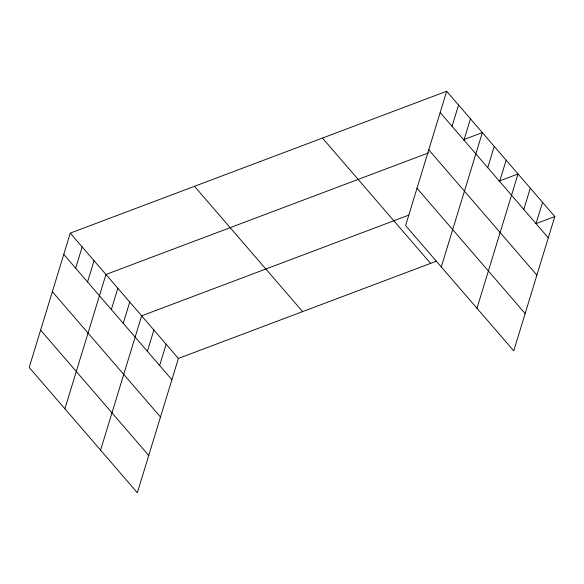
<?xml version="1.0" encoding="UTF-8"?>
<svg xmlns="http://www.w3.org/2000/svg" width="584" height="584" viewBox="0 0 584 584"><rect width="100%" height="100%" fill="white"/><g stroke="black" fill="none" stroke-linecap="round" stroke-linejoin="round"><path stroke-width="0.88" d="M446.665 91.25L405.603 225.563L513.737 350.874L554.8 216.562L446.665 91.25L70.263 233.126L29.2 367.438L137.335 492.75L178.397 358.437L436.387 261.194M75.657 268.173L82.161 246.908M87.549 281.962L94.053 260.69M64.882 408.793L105.945 274.48L428.525 152.891M111.34 309.527L117.844 288.262M123.239 323.317L129.736 302.045M100.572 450.147L141.635 315.827L408.727 215.153M147.387 351.298L153.891 330.033M159.644 365.504L166.141 344.231M452.06 126.305L458.557 105.032M463.951 140.087L470.456 118.815M441.285 266.917L482.347 132.605L463.302 139.78M487.742 167.652L494.246 146.387M499.634 181.441L506.138 160.169M476.967 308.272L518.037 173.959L498.991 181.135M523.79 209.422L530.287 188.157M536.046 223.628L542.543 202.356M535.754 223.738L554.8 216.562M440.161 112.515L548.296 237.827M428.758 149.825L536.893 275.137M417.005 188.26L525.14 313.572M322.456 138.065L430.591 263.377M194.479 186.303L302.614 311.615M70.263 233.126L178.397 358.437M63.758 254.39L171.893 379.702M52.356 291.701L160.49 417.012M40.603 330.135L148.737 455.447"/></g></svg>
